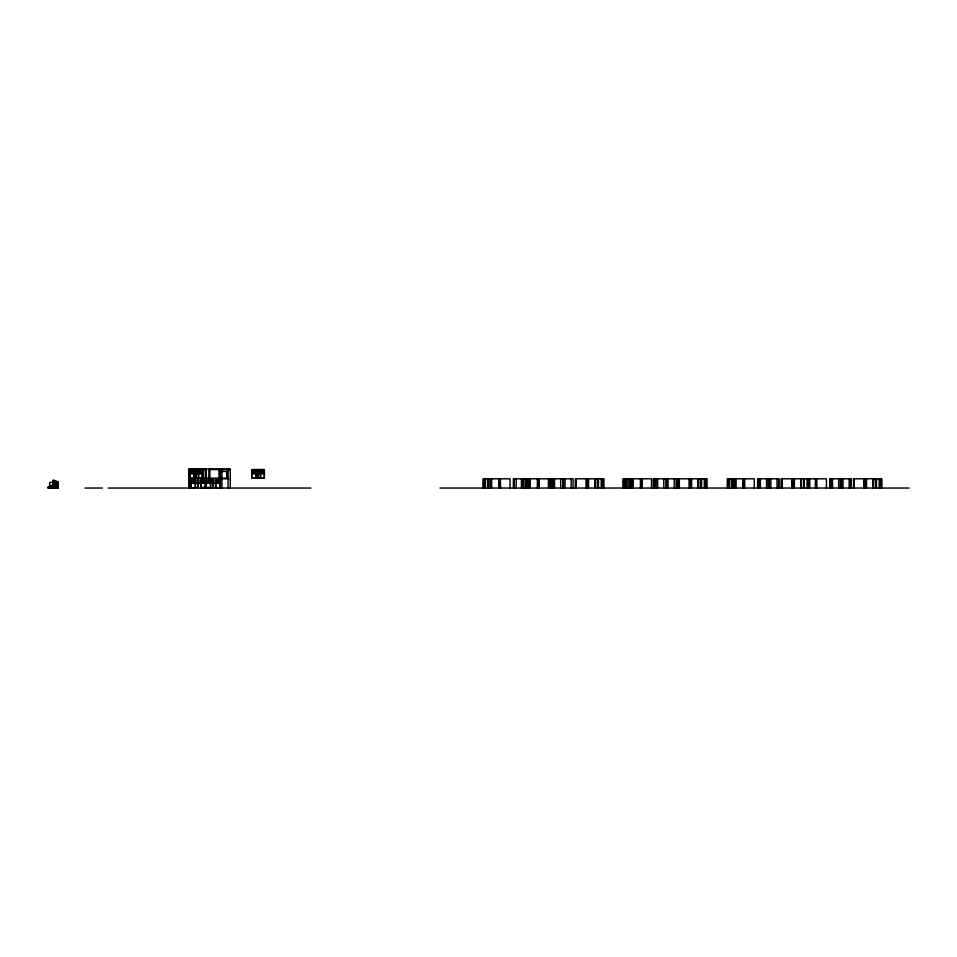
<?xml version="1.0" encoding="UTF-8"?>
<svg xmlns="http://www.w3.org/2000/svg" width="957" height="957" viewBox="0 0 957 957"><rect width="100%" height="100%" fill="white"/><g stroke="black" fill="none" stroke-linecap="round" stroke-linejoin="round"><path stroke-width="1.44" d="M190.144 478.811L190.144 478.189M190.85 478.811L190.85 488.034L190.85 478.189M198.207 482.914L198.195 478.871M198.578 473.416L198.566 469.636M200.826 482.914L200.814 478.871M200.97 482.914L200.958 478.871M202.262 478.033L202.262 468.966M202.968 478.189L202.968 468.966L203.087 482.914M205.276 488.034L205.3 485.366M205.599 483.141L190.85 482.986M208.159 488.034L208.052 487.269M208.231 487.448L208.339 488.034L208.112 487.34M213.184 482.914L213.184 478.871M215.648 482.914L215.78 478.871M219.572 478.01L219.536 469.576M219.763 478.165L219.727 473.619M219.966 487.879L219.966 478.811M219.954 473.619L220.002 478.01M220.134 483.141L206.269 482.986M219.392 469.576L219.392 478.165L220.134 478.165L220.134 473.464L219.392 473.464M260.567 473.416L260.555 469.636M264.264 478.033L264.264 469.576M523.443 488.034L523.443 478.811M549.055 488.034L549.055 478.811M562.883 488.034L562.883 478.811M603.915 488.034L603.915 478.811L575.516 478.811L575.516 488.034L575.552 478.811M625.017 478.811L625.017 488.034L625.148 478.811M626.512 488.034L626.512 478.811M678.633 488.034L678.597 478.811M690.523 488.034L690.523 478.811M729.294 488.034L729.294 478.811M744.163 488.034L744.163 478.811M768.734 488.034L768.734 478.811M781.379 478.811L781.379 488.034L781.414 478.811L826.441 478.811L826.405 488.034M816.309 478.811L816.189 488.034L816.142 478.811M205.372 486.754L205.336 485.953M50.135 485.857L52.073 485.881M51.128 486.048L50.398 486.048M190.132 469.576L202.573 469.576M209.463 469.576L220.385 469.576M221.94 469.576L228.795 469.576L228.795 468.966M252.134 469.576L264.407 469.576L264.407 478.189L252.134 478.189L252.134 469.576L252.146 478.189M190.204 469.636L202.202 469.636M219.392 469.636L220.134 469.636M252.193 469.636L264.192 469.636M190.204 471.586L202.202 471.466M219.392 471.574L220.134 471.574M221.067 471.418L227.24 471.418L227.24 478.189M252.193 471.586L264.192 471.466M190.132 473.476L202.262 473.476M252.134 473.476L264.407 473.476L260.651 473.631L260.651 478.033L264.407 478.033M190.299 473.631L193.745 473.631L193.745 478.033L190.299 478.033M219.404 473.619L220.146 473.619M252.289 473.631L255.746 473.631L255.734 478.033L252.289 478.033M189.534 478.189L220.385 478.189M221.067 478.189L228.113 478.189M189.426 478.811L205.599 478.811M206.269 478.811L220.385 478.811M221.079 478.811L228.795 478.811M653.368 478.811L676.132 478.811L676.132 488.034M53.078 480.581L56.068 481.048M190.922 480.964L205.336 480.833M206.341 480.964L219.895 480.833M53.078 481.048L57.085 481.527M189.426 481.263L190.24 481.263M53.078 481.527L57.815 482.005M53.078 482.005L58.233 482.005L58.293 488.034L47.85 488.034L48.328 487.077M53.496 482.352L49.656 482.352L49.656 486.611M55.65 482.352L56.989 482.352M53.078 482.472L58.293 482.472M53.078 482.89L58.293 482.89M205.336 482.914L190.922 482.914L190.933 478.871M206.341 482.914L219.895 482.914M53.078 483.321L57.994 483.321M53.078 483.74L57.372 483.74M53.078 484.194L56.451 484.194M53.078 484.613L55.291 484.613M53.987 485.02L52.623 485.02L52.623 488.034M53.078 485.45L51.283 485.45L51.283 488.034M52.073 486.288L49.058 486.288L49.058 488.034M50.015 486.407L50.853 486.407L50.853 485.558L50.015 485.558L50.075 488.034M49.058 486.658L48.328 486.658L48.328 488.034M205.599 487.879L201.078 487.879L201.09 483.141M206.437 487.879L210.349 487.879L210.349 483.141M220.134 487.879L215.887 487.879L215.899 483.141M85.006 488.034L102.387 488.034M108.213 488.034L310.834 488.034M439.969 488.034L909.15 488.034M881.911 488.034L881.911 478.811L853.512 478.811L853.548 488.034M881.265 478.811L881.301 488.034M880.691 478.811L880.691 488.034M880.452 478.811L880.452 488.034M879.926 478.811L879.926 488.034M879.244 478.811L879.22 488.034M876.48 478.811L876.48 488.034M876.169 478.811L876.169 488.034M875.942 478.811L875.942 488.034M875.631 478.811L875.631 488.034M873.047 478.811L873.047 488.034M866.516 478.811L866.552 488.034M866.037 478.811L866.061 488.034M865.941 478.811L865.846 488.034M865.75 478.811L865.702 488.034M865.451 478.811L865.451 488.034M864.829 478.811L864.829 488.034M854.278 478.811L854.278 488.034M851.048 488.034L851.048 478.811L829.791 478.811L829.875 488.034M850.713 478.811L850.713 488.034M850.57 478.811L850.57 488.034M850.402 478.811L850.39 488.034M849.194 478.811L849.158 488.034M843.009 478.811L843.009 488.034M841.49 478.811L841.49 488.034M840.88 478.811L840.88 488.034M832.53 478.811L832.566 488.034M830.975 478.811L830.975 488.034M830.664 478.811L830.7 488.034M830.174 478.811L830.126 488.034M830.03 478.811L830.054 488.034M816.799 478.811L816.919 488.034M815.352 478.811L815.34 488.034M809.778 478.811L809.778 488.034M809.167 478.811L809.155 488.034M808.94 478.811L808.94 488.034M808.545 478.811L808.545 488.034M808.306 478.811L808.306 488.034M807.098 478.811L807.086 488.034M804.335 478.811L804.335 488.034M804.024 478.811L804.024 488.034M803.796 478.811L803.796 488.034M803.497 478.811L803.497 488.034M801.26 478.811L801.248 488.034M800.901 478.811L800.901 488.034M794.418 478.811L794.382 488.034M793.616 478.811L793.616 488.034M793.305 478.811L793.305 488.034M792.695 478.811L792.695 488.034M791.929 478.811L791.929 488.034M791.822 478.811L791.822 488.034M782.132 478.811L782.132 488.034M778.914 488.034L778.914 478.811L757.645 478.811L757.645 488.034M778.567 478.811L778.567 488.034M777.012 478.811L777.048 488.034M770.875 478.811L770.875 488.034M769.356 478.811L769.356 488.034M768.088 478.811L768.088 488.034M766.569 478.811L766.533 488.034M760.42 478.811L760.384 488.034M758.829 478.811L758.829 488.034M758.566 488.034L758.566 478.811L758.387 488.034M758.076 488.034L757.992 478.811L757.896 488.034M754.307 488.034L754.272 478.811L735.514 478.811L735.514 488.034M744.654 478.811L744.785 488.034M735.897 478.811L735.897 488.034M734.342 488.034L734.378 478.811L727.284 478.811L727.284 488.034M732.763 478.811L732.763 488.034M732.464 478.811L732.464 488.034M732.225 478.811L732.225 488.034M731.926 478.811L731.926 488.034M729.701 478.811L729.677 488.034M728.684 478.811L728.684 488.034M728.444 478.811L728.48 488.034M728.074 478.811L728.074 488.034M727.87 478.811L727.87 488.034M706.984 488.034L706.984 478.811L677.089 478.811L677.125 488.034M706.338 478.811L706.374 488.034M705.764 478.811L705.764 488.034M705.524 478.811L705.524 488.034M704.292 478.811L704.316 488.034M701.553 478.811L701.553 488.034M701.242 478.811L701.242 488.034M701.014 478.811L701.014 488.034M700.703 478.811L700.703 488.034M698.55 478.811L698.55 488.034M698.466 478.811L698.478 488.034M698.12 478.811L698.12 488.034M691.624 478.811L691.588 488.034M691.11 478.811L691.014 488.034M690.834 478.811L690.834 488.034M689.913 478.811L689.913 488.034M689.028 478.811L689.148 488.034M679.35 478.811L679.35 488.034M677.855 478.811L677.855 488.034M674.266 478.811L674.23 488.034M668.082 478.811L668.082 488.034M666.562 478.811L666.562 488.034M665.952 478.811L665.952 488.034M663.751 478.811L663.787 488.034M657.603 478.811L657.638 488.034M655.772 478.811L655.736 488.034M655.605 478.811L655.605 488.034M655.294 478.811L655.294 488.034L655.114 478.811M654.947 478.811L654.947 488.034M654.863 478.811L654.863 488.034M654.552 478.811L654.552 488.034M654.277 478.811L654.277 488.034M654.098 478.811L654.241 488.034M653.798 478.811L653.751 488.034M653.607 478.811L653.631 488.034M653.452 478.811L653.368 488.034M651.49 488.034L651.526 478.811L622.995 478.811L622.995 488.034M640.412 478.811L640.424 488.034M633.103 478.811L633.103 488.034M632.744 478.811L632.744 488.034M632.733 478.811L632.733 488.034M631.608 478.811L631.56 488.034M631.225 478.811L631.249 488.034M629.981 478.811L629.981 488.034M629.67 478.811L629.67 488.034M629.443 478.811L629.443 488.034M629.144 478.811L629.144 488.034M626.907 478.811L626.895 488.034M625.902 478.811L625.902 488.034M625.292 478.811L625.292 488.034M624.49 478.811L624.395 488.034M623.785 478.811L623.785 488.034M623.581 478.811L623.581 488.034M603.305 478.811L603.305 488.034M603.089 478.811L603.089 488.034M602.695 478.811L602.695 488.034M602.455 478.811L602.455 488.034M601.247 478.811L601.223 488.034M598.484 478.811L598.484 488.034M598.173 478.811L598.173 488.034M597.946 478.811L597.946 488.034M597.635 478.811L597.635 488.034M595.051 478.811L595.051 488.034M588.555 478.811L588.519 488.034M588.041 478.811L588.065 488.034M587.754 478.811L587.754 488.034M587.442 478.811L587.454 488.034M586.832 478.811L586.832 488.034M585.959 478.811L586.067 488.034M576.281 478.811L576.281 488.034M573.052 488.034L573.052 478.811L513.407 478.811L513.478 488.034M571.185 478.811L571.15 488.034M565.013 478.811L565.013 488.034M563.494 478.811L563.494 488.034M560.67 478.811L560.706 488.034M554.534 478.811L554.57 488.034M552.979 478.811L552.979 488.034M552.668 478.811L552.703 488.034M552.524 478.811L552.524 488.034M552.225 488.034L552.225 478.811L552.057 488.034M551.878 478.811L551.878 488.034M551.794 478.811L551.794 488.034M550.131 478.811L550.167 488.034M549.677 478.811L549.653 488.034M549.557 478.811L549.557 488.034M549.366 478.811L549.366 488.034M548.445 478.811L548.409 488.034M538.923 478.811L538.923 488.034M538.803 478.811L538.803 488.034M538.312 478.811L538.312 488.034M537.356 478.811L537.344 488.034M530.034 478.811L530.034 488.034M528.527 478.811L528.491 488.034M526.912 478.811L526.912 488.034M526.601 478.811L526.601 488.034M526.374 478.811L526.374 488.034M526.063 478.811L526.063 488.034M523.814 478.811L523.838 488.034M522.833 478.811L522.821 488.034M522.63 478.811L522.606 488.034M522.211 478.811L522.211 488.034M522.008 478.811L522.008 488.034M521.421 478.811L521.421 488.034M516.182 478.811L516.146 488.034M514.316 478.811L514.316 488.034M514.136 478.811L514.28 488.034M513.837 478.811L513.789 488.034M513.67 478.811L513.646 488.034M510.021 488.034L510.057 478.811L491.264 478.811L491.288 488.034M500.415 478.811L500.535 488.034M499.757 478.811L499.793 488.034M491.647 478.811L491.647 488.034M490.104 488.034L490.14 478.811L483.034 478.811L483.034 488.034M488.525 478.811L488.525 488.034M488.214 478.811L488.214 488.034M487.986 478.811L487.986 488.034M487.675 478.811L487.675 488.034M485.426 478.811L485.45 488.034M485.055 478.811L485.055 488.034M484.445 478.811L484.433 488.034M484.218 478.811L484.242 488.034M483.823 478.811L483.823 488.034M483.68 478.811L483.62 488.034M262.433 469.636L262.326 473.416M260.436 469.636L260.448 473.416M260.34 478.189L260.352 473.631L258.342 473.631L258.342 478.189M258.258 469.636L258.139 473.416M258.043 478.189L258.043 473.631L256.045 473.631L256.045 478.189M255.95 469.636L255.962 473.416M255.83 469.636L255.842 473.416M254.072 469.636L253.964 473.416M230.29 488.034L230.29 468.966L188.828 468.966L188.828 488.034M229.632 468.966L229.632 469.576M229.022 468.966L229.022 469.576M229.01 468.966L229.01 469.576M228.113 468.966L228.077 488.034M227.204 471.418L227.204 478.189M221.976 468.966L221.94 488.034M220.385 468.966L220.385 488.034M220.074 468.966L220.134 488.034M220.002 469.576L220.002 473.464M219.775 468.966L219.811 473.404M219.548 468.966L219.631 478.811M219.237 468.966L219.237 469.576M217.897 478.871L217.909 482.914M217.765 478.871L217.777 482.914M215.552 483.141L215.54 488.034M213.291 483.141L213.279 488.034M213.04 478.871L213.052 482.914M212.944 483.141L212.933 488.034M210.696 483.141L210.684 488.034M210.576 478.871L210.588 482.914M210.444 478.871L210.444 482.914M209.667 468.966L209.667 478.811M209.463 468.966L209.463 478.811M209.152 468.966L209.152 478.189M208.459 478.871L208.327 482.914M206.329 468.966L206.329 488.034M206.21 478.189L206.21 488.034M205.719 468.966L205.719 488.034M205.599 478.189L205.599 488.034M205.3 468.966L205.408 488.034M204.894 468.966L204.894 469.576M204.75 468.966L204.762 469.576M204.224 468.966L204.224 469.576M203.219 478.871L203.231 482.914M202.573 468.966L202.681 478.189M202.071 468.966L202.071 469.576M200.719 483.141L200.707 488.034M200.432 469.636L200.324 473.416M198.434 469.636L198.446 473.416M198.35 478.189L198.362 473.631L196.352 473.631L196.352 478.189M198.314 483.141L198.302 488.034M198.051 478.871L198.063 482.914M197.943 483.141L197.943 488.034M196.257 469.636L196.149 473.416M195.934 468.966L195.934 469.576M196.041 478.189L196.053 473.631L194.056 473.631L194.056 478.189M195.551 483.141L195.539 488.034M195.431 478.871L195.443 482.914M195.276 478.871L195.288 482.914M195.18 483.141L195.168 487.879L191.029 487.879L191.041 483.141M193.948 469.636L193.96 473.416M193.781 468.966L193.84 473.416M193.47 468.966L193.47 469.576M193.17 478.871L193.182 482.914M193.027 478.871L193.039 482.914M192.07 469.636L191.962 473.416M190.144 468.966L190.24 488.034M189.534 468.966L189.618 488.034M189.426 468.966L189.426 488.034M57.994 482.89L57.994 488.034M57.372 483.321L57.372 488.034M56.451 483.74L56.523 488.034M55.291 484.194L55.291 488.034M54.86 480.581L53.078 480.091L53.078 485.881M53.987 484.613L54.142 488.034M203.063 487.269L203.063 488.034L203.063 487.34M205.934 468.966L205.934 478.189L205.911 468.966M538.181 478.811L538.181 488.034L538.145 478.811M641.262 478.811L641.262 488.034L641.226 478.811M744.044 478.811L744.044 488.034L744.008 478.811M202.417 473.631L198.661 473.631L198.661 478.033L202.417 478.033L202.417 473.631M873.406 488.034L873.478 478.811L873.382 488.034M864.063 488.034L864.063 478.811L863.956 488.034M838.703 488.034L838.703 478.811L838.667 488.034M793.915 488.034L793.903 478.811L793.796 488.034M743.218 488.034L743.218 478.811L743.194 488.034M641.991 488.034L641.991 478.811L641.872 488.034M624.179 488.034L624.203 478.811L624.167 488.034M595.481 488.034L595.481 478.811L595.41 488.034M529.676 488.034L529.676 478.811L529.652 488.034M498.968 488.034L498.968 478.811L498.944 488.034"/></g></svg>
